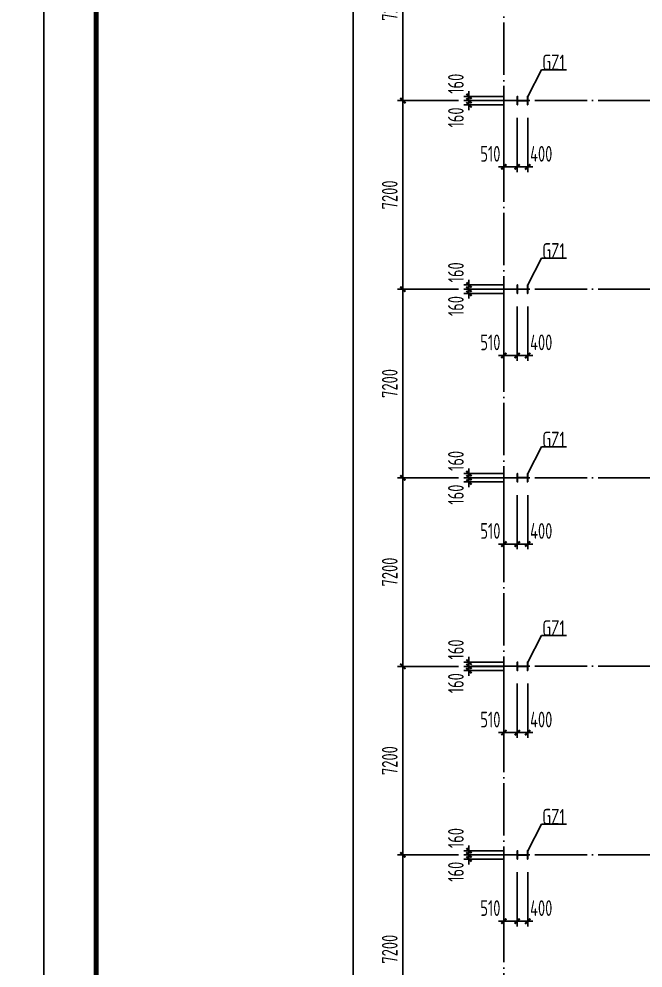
# Model space of a CAD drawing. Extents: x -32169 to 443031, y -120117 to 204739.
# Drawn here: x 131281 to 155121, y -83881 to -47646 of the extents above; entities that cross this region are included whole.
import ezdxf

# ---------------------------------------------------------------- set-up
doc = ezdxf.new("R2010")
doc.units = 0
doc.header["$LTSCALE"] = 1000
doc.linetypes.add('DOTE', pattern=[2.42, 2, -0.2, 0.02, -0.2])
doc.layers.get('0').update_dxf_attribs({"linetype": 'CONTINUOUS'})
doc.layers.get('Defpoints').update_dxf_attribs({"linetype": 'CONTINUOUS'})
for name, color, linetype in [('DIM', 3, 'CONTINUOUS'), ('DOTE', 1, 'CONTINUOUS'), ('PUB_TEXT', 7, 'CONTINUOUS'), ('PUB_TITLE', 3, 'CONTINUOUS'), ('钢柱', 2, 'CONTINUOUS')]:
    doc.layers.add(name, color=color, linetype=linetype)
doc.styles.add('TSSD_Dimension', font='Tssdeng.shx', dxfattribs={"width": 0.7, "bigfont": 'hztxt.shx'})
doc.styles.add('TSSD_Rein', font='Tssdeng.shx', dxfattribs={"width": 0.7, "bigfont": 'hztxt.shx'})
doc.dimstyles.new('TSSD_200_200', dxfattribs={"dimtxt": 600, "dimasz": 200, "dimexe": 200, "dimexo": 500, "dimgap": 200, "dimtad": 1, "dimdec": 0, "dimzin": 0, "dimdsep": 46, "dimtxsty": 'TSSD_Dimension', "dimblk": 'ARCHTICK', "dimblk1": 'ARCHTICK', "dimblk2": 'ARCHTICK', "dimcen": 0, "dimdle": 200, "dimclrt": 7, "dimadec": 0, "dimazin": 0, "dimtfac": 1, "dimtdec": 0, "dimtix": 1, "dimtmove": 2, "dimatfit": 3, "dimfxl": 1, "dimtolj": 1, "dimtzin": 0, "dimarcsym": 0})

# ---------------------------------------------------------------- blocks, each defined once
blk = doc.blocks.new('_ArchTick')
at = {"color": 0, "linetype": 'ByBlock', "const_width": 0.4}
blk.add_lwpolyline([(-0.5, -0.5), (0.5, 0.5)], dxfattribs=at)
blk = doc.blocks.new('*D500')
at = {"layer": 'Defpoints', "color": 0}
for p in [(145945, -72363), (148565, -72363), (148565, -79563)]:
    blk.add_point(p, dxfattribs=at)
at = {"layer": 'DIM', "color": 0, "lineweight": -2}
for p, q in [((148065, -72363), (145745, -72363)), ((145945, -79763), (145945, -72163)), ((148065, -79563), (145745, -79563))]:
    blk.add_line(p, q, dxfattribs=at)
at = {"layer": 'DIM', "color": 0, "lineweight": -2, "xscale": 200, "yscale": 200, "zscale": 200}
for p, rotation in [((145945, -72363), 90), ((145945, -79563), 270)]:
    blk.add_blockref('_ArchTick', p, dxfattribs=dict(at, rotation=rotation))
at = {"layer": 'DIM', "color": 7, "insert": (145445, -75963), "char_height": 600, "attachment_point": 5, "rotation": 90, "style": 'TSSD_Dimension'}
blk.add_mtext('\\A1;7200', dxfattribs=at)
blk = doc.blocks.new('*D501')
at = {"layer": 'Defpoints', "color": 0}
for p in [(145945, -65163), (148565, -65163), (148565, -72363)]:
    blk.add_point(p, dxfattribs=at)
at = {"layer": 'DIM', "color": 0, "lineweight": -2}
for p, q in [((148065, -65163), (145745, -65163)), ((145945, -72563), (145945, -64963)), ((148065, -72363), (145745, -72363))]:
    blk.add_line(p, q, dxfattribs=at)
at = {"layer": 'DIM', "color": 0, "lineweight": -2, "xscale": 200, "yscale": 200, "zscale": 200}
for p, rotation in [((145945, -65163), 90), ((145945, -72363), 270)]:
    blk.add_blockref('_ArchTick', p, dxfattribs=dict(at, rotation=rotation))
at = {"layer": 'DIM', "color": 7, "insert": (145445, -68763), "char_height": 600, "attachment_point": 5, "rotation": 90, "style": 'TSSD_Dimension'}
blk.add_mtext('\\A1;7200', dxfattribs=at)
blk = doc.blocks.new('*D502')
at = {"layer": 'Defpoints', "color": 0}
for p in [(145945, -57963), (148565, -57963), (148565, -65163)]:
    blk.add_point(p, dxfattribs=at)
at = {"layer": 'DIM', "color": 0, "lineweight": -2}
for p, q in [((148065, -57963), (145745, -57963)), ((145945, -65363), (145945, -57763)), ((148065, -65163), (145745, -65163))]:
    blk.add_line(p, q, dxfattribs=at)
at = {"layer": 'DIM', "color": 0, "lineweight": -2, "xscale": 200, "yscale": 200, "zscale": 200}
for p, rotation in [((145945, -57963), 90), ((145945, -65163), 270)]:
    blk.add_blockref('_ArchTick', p, dxfattribs=dict(at, rotation=rotation))
at = {"layer": 'DIM', "color": 7, "insert": (145445, -61563), "char_height": 600, "attachment_point": 5, "rotation": 90, "style": 'TSSD_Dimension'}
blk.add_mtext('\\A1;7200', dxfattribs=at)
blk = doc.blocks.new('*D503')
at = {"layer": 'Defpoints', "color": 0}
for p in [(145945, -50763), (148565, -50763), (148565, -57963)]:
    blk.add_point(p, dxfattribs=at)
at = {"layer": 'DIM', "color": 0, "lineweight": -2}
for p, q in [((145945, -58163), (145945, -50563)), ((148065, -50763), (145745, -50763)), ((148065, -57963), (145745, -57963))]:
    blk.add_line(p, q, dxfattribs=at)
at = {"layer": 'DIM', "color": 0, "lineweight": -2, "xscale": 200, "yscale": 200, "zscale": 200}
for p, rotation in [((145945, -50763), 90), ((145945, -57963), 270)]:
    blk.add_blockref('_ArchTick', p, dxfattribs=dict(at, rotation=rotation))
at = {"layer": 'DIM', "color": 7, "insert": (145445, -54363), "char_height": 600, "attachment_point": 5, "rotation": 90, "style": 'TSSD_Dimension'}
blk.add_mtext('\\A1;7200', dxfattribs=at)
blk = doc.blocks.new('*D504')
at = {"layer": 'Defpoints', "color": 0}
for p in [(145945, -43563), (148565, -43563), (148565, -50763)]:
    blk.add_point(p, dxfattribs=at)
at = {"layer": 'DIM', "color": 0, "lineweight": -2}
for p, q in [((145945, -50963), (145945, -43363)), ((148065, -43563), (145745, -43563)), ((148065, -50763), (145745, -50763))]:
    blk.add_line(p, q, dxfattribs=at)
at = {"layer": 'DIM', "color": 0, "lineweight": -2, "xscale": 200, "yscale": 200, "zscale": 200}
for p, rotation in [((145945, -43563), 90), ((145945, -50763), 270)]:
    blk.add_blockref('_ArchTick', p, dxfattribs=dict(at, rotation=rotation))
at = {"layer": 'DIM', "color": 7, "insert": (145445, -47163), "char_height": 600, "attachment_point": 5, "rotation": 90, "style": 'TSSD_Dimension'}
blk.add_mtext('\\A1;7200', dxfattribs=at)
blk = doc.blocks.new('*D490')
at = {"layer": 'Defpoints', "color": 0}
for p in [(144041, 14037), (147965, 14037), (147965, -93963)]:
    blk.add_point(p, dxfattribs=at)
at = {"layer": 'DIM', "color": 0, "lineweight": -2}
for p, q in [((144041, -94163), (144041, 14237)), ((147465, 14037), (143841, 14037)), ((147465, -93963), (143841, -93963))]:
    blk.add_line(p, q, dxfattribs=at)
at = {"layer": 'DIM', "color": 0, "lineweight": -2, "xscale": 200, "yscale": 200, "zscale": 200}
for p, rotation in [((144041, 14037), 90), ((144041, -93963), 270)]:
    blk.add_blockref('_ArchTick', p, dxfattribs=dict(at, rotation=rotation))
at = {"layer": 'DIM', "color": 7, "insert": (143541, -39963), "char_height": 600, "attachment_point": 5, "rotation": 90, "style": 'TSSD_Dimension'}
blk.add_mtext('\\A1;108000', dxfattribs=at)
blk = doc.blocks.new('*D491')
at = {"layer": 'Defpoints', "color": 0}
for p in [(145945, -79563), (148565, -79563), (148565, -86763)]:
    blk.add_point(p, dxfattribs=at)
at = {"layer": 'DIM', "color": 0, "lineweight": -2}
for p, q in [((148065, -79563), (145745, -79563)), ((145945, -86963), (145945, -79363)), ((148065, -86763), (145745, -86763))]:
    blk.add_line(p, q, dxfattribs=at)
at = {"layer": 'DIM', "color": 0, "lineweight": -2, "xscale": 200, "yscale": 200, "zscale": 200}
for p, rotation in [((145945, -79563), 90), ((145945, -86763), 270)]:
    blk.add_blockref('_ArchTick', p, dxfattribs=dict(at, rotation=rotation))
at = {"layer": 'DIM', "color": 7, "insert": (145445, -83163), "char_height": 600, "attachment_point": 5, "rotation": 90, "style": 'TSSD_Dimension'}
blk.add_mtext('\\A1;7200', dxfattribs=at)
blk = doc.blocks.new('*D695')
at = {"layer": 'Defpoints', "color": 0}
for p in [(149805, -79875), (150315, -79723), (150315, -82094)]:
    blk.add_point(p, dxfattribs=at)
at = {"layer": 'DIM', "color": 0, "lineweight": -2}
for p, q in [((149805, -80375), (149805, -82294)), ((150315, -80223), (150315, -82294)), ((149605, -82094), (150515, -82094))]:
    blk.add_line(p, q, dxfattribs=at)
at = {"layer": 'DIM', "color": 0, "lineweight": -2, "xscale": 200, "yscale": 200, "zscale": 200, "rotation": 180}
blk.add_blockref('_ArchTick', (149805, -82094), dxfattribs=at)
at = {"layer": 'DIM', "color": 0, "lineweight": -2, "xscale": 200, "yscale": 200, "zscale": 200}
blk.add_blockref('_ArchTick', (150315, -82094), dxfattribs=at)
at = {"layer": 'DIM', "color": 7, "insert": (149289, -81594), "char_height": 600, "attachment_point": 5, "style": 'TSSD_Dimension'}
blk.add_mtext('\\A1;510', dxfattribs=at)
blk = doc.blocks.new('*D696')
at = {"layer": 'Defpoints', "color": 0}
for p in [(150315, -79723), (150715, -79723), (150715, -82094)]:
    blk.add_point(p, dxfattribs=at)
at = {"layer": 'DIM', "color": 0, "lineweight": -2}
for p, q in [((150315, -80223), (150315, -82294)), ((150715, -80223), (150715, -82294)), ((150115, -82094), (150915, -82094))]:
    blk.add_line(p, q, dxfattribs=at)
at = {"layer": 'DIM', "color": 0, "lineweight": -2, "xscale": 200, "yscale": 200, "zscale": 200, "rotation": 180}
blk.add_blockref('_ArchTick', (150315, -82094), dxfattribs=at)
at = {"layer": 'DIM', "color": 0, "lineweight": -2, "xscale": 200, "yscale": 200, "zscale": 200}
blk.add_blockref('_ArchTick', (150715, -82094), dxfattribs=at)
at = {"layer": 'DIM', "color": 7, "insert": (151231, -81594), "char_height": 600, "attachment_point": 5, "style": 'TSSD_Dimension'}
blk.add_mtext('\\A1;400', dxfattribs=at)
blk = doc.blocks.new('*D710')
at = {"layer": 'Defpoints', "color": 0}
for p in [(148471, -79563), (150315, -79563), (150315, -79723)]:
    blk.add_point(p, dxfattribs=at)
at = {"layer": 'DIM', "color": 0, "lineweight": -2}
for p, q in [((149815, -79563), (148271, -79563)), ((148471, -79563), (148471, -79363)), ((148471, -79723), (148471, -79563)), ((149815, -79723), (148271, -79723)), ((148471, -79723), (148471, -79923))]:
    blk.add_line(p, q, dxfattribs=at)
at = {"layer": 'DIM', "color": 0, "lineweight": -2, "xscale": 200, "yscale": 200, "zscale": 200}
for p, rotation in [((148471, -79563), 270), ((148471, -79723), 90)]:
    blk.add_blockref('_ArchTick', p, dxfattribs=dict(at, rotation=rotation))
at = {"layer": 'DIM', "color": 7, "insert": (147971, -80206), "char_height": 600, "attachment_point": 5, "rotation": 90, "style": 'TSSD_Dimension'}
blk.add_mtext('\\A1;160', dxfattribs=at)
blk = doc.blocks.new('*D703')
at = {"layer": 'Defpoints', "color": 0}
for p in [(148471, -79403), (150315, -79403), (150315, -79563)]:
    blk.add_point(p, dxfattribs=at)
at = {"layer": 'DIM', "color": 0, "lineweight": -2}
for p, q in [((148471, -79403), (148471, -79203)), ((149815, -79403), (148271, -79403)), ((149815, -79563), (148271, -79563)), ((148471, -79563), (148471, -79403)), ((148471, -79563), (148471, -79763))]:
    blk.add_line(p, q, dxfattribs=at)
at = {"layer": 'DIM', "color": 0, "lineweight": -2, "xscale": 200, "yscale": 200, "zscale": 200}
for p, rotation in [((148471, -79403), 270), ((148471, -79563), 90)]:
    blk.add_blockref('_ArchTick', p, dxfattribs=dict(at, rotation=rotation))
at = {"layer": 'DIM', "color": 7, "insert": (147971, -78919), "char_height": 600, "attachment_point": 5, "rotation": 90, "style": 'TSSD_Dimension'}
blk.add_mtext('\\A1;160', dxfattribs=at)
blk = doc.blocks.new('*D711')
at = {"layer": 'Defpoints', "color": 0}
for p in [(149805, -72675), (150315, -72523), (150315, -74894)]:
    blk.add_point(p, dxfattribs=at)
at = {"layer": 'DIM', "color": 0, "lineweight": -2}
for p, q in [((149805, -73175), (149805, -75094)), ((150315, -73023), (150315, -75094)), ((149605, -74894), (150515, -74894))]:
    blk.add_line(p, q, dxfattribs=at)
at = {"layer": 'DIM', "color": 0, "lineweight": -2, "xscale": 200, "yscale": 200, "zscale": 200, "rotation": 180}
blk.add_blockref('_ArchTick', (149805, -74894), dxfattribs=at)
at = {"layer": 'DIM', "color": 0, "lineweight": -2, "xscale": 200, "yscale": 200, "zscale": 200}
blk.add_blockref('_ArchTick', (150315, -74894), dxfattribs=at)
at = {"layer": 'DIM', "color": 7, "insert": (149289, -74394), "char_height": 600, "attachment_point": 5, "style": 'TSSD_Dimension'}
blk.add_mtext('\\A1;510', dxfattribs=at)
blk = doc.blocks.new('*D712')
at = {"layer": 'Defpoints', "color": 0}
for p in [(150315, -72523), (150715, -72523), (150715, -74894)]:
    blk.add_point(p, dxfattribs=at)
at = {"layer": 'DIM', "color": 0, "lineweight": -2}
for p, q in [((150315, -73023), (150315, -75094)), ((150715, -73023), (150715, -75094)), ((150115, -74894), (150915, -74894))]:
    blk.add_line(p, q, dxfattribs=at)
at = {"layer": 'DIM', "color": 0, "lineweight": -2, "xscale": 200, "yscale": 200, "zscale": 200, "rotation": 180}
blk.add_blockref('_ArchTick', (150315, -74894), dxfattribs=at)
at = {"layer": 'DIM', "color": 0, "lineweight": -2, "xscale": 200, "yscale": 200, "zscale": 200}
blk.add_blockref('_ArchTick', (150715, -74894), dxfattribs=at)
at = {"layer": 'DIM', "color": 7, "insert": (151231, -74394), "char_height": 600, "attachment_point": 5, "style": 'TSSD_Dimension'}
blk.add_mtext('\\A1;400', dxfattribs=at)
blk = doc.blocks.new('*D726')
at = {"layer": 'Defpoints', "color": 0}
for p in [(148471, -72363), (150315, -72363), (150315, -72523)]:
    blk.add_point(p, dxfattribs=at)
at = {"layer": 'DIM', "color": 0, "lineweight": -2}
for p, q in [((149815, -72363), (148271, -72363)), ((148471, -72363), (148471, -72163)), ((148471, -72523), (148471, -72363)), ((149815, -72523), (148271, -72523)), ((148471, -72523), (148471, -72723))]:
    blk.add_line(p, q, dxfattribs=at)
at = {"layer": 'DIM', "color": 0, "lineweight": -2, "xscale": 200, "yscale": 200, "zscale": 200}
for p, rotation in [((148471, -72363), 270), ((148471, -72523), 90)]:
    blk.add_blockref('_ArchTick', p, dxfattribs=dict(at, rotation=rotation))
at = {"layer": 'DIM', "color": 7, "insert": (147971, -73006), "char_height": 600, "attachment_point": 5, "rotation": 90, "style": 'TSSD_Dimension'}
blk.add_mtext('\\A1;160', dxfattribs=at)
blk = doc.blocks.new('*D719')
at = {"layer": 'Defpoints', "color": 0}
for p in [(148471, -72203), (150315, -72203), (150315, -72363)]:
    blk.add_point(p, dxfattribs=at)
at = {"layer": 'DIM', "color": 0, "lineweight": -2}
for p, q in [((148471, -72203), (148471, -72003)), ((149815, -72203), (148271, -72203)), ((149815, -72363), (148271, -72363)), ((148471, -72363), (148471, -72203)), ((148471, -72363), (148471, -72563))]:
    blk.add_line(p, q, dxfattribs=at)
at = {"layer": 'DIM', "color": 0, "lineweight": -2, "xscale": 200, "yscale": 200, "zscale": 200}
for p, rotation in [((148471, -72203), 270), ((148471, -72363), 90)]:
    blk.add_blockref('_ArchTick', p, dxfattribs=dict(at, rotation=rotation))
at = {"layer": 'DIM', "color": 7, "insert": (147971, -71719), "char_height": 600, "attachment_point": 5, "rotation": 90, "style": 'TSSD_Dimension'}
blk.add_mtext('\\A1;160', dxfattribs=at)
blk = doc.blocks.new('*D727')
at = {"layer": 'Defpoints', "color": 0}
for p in [(149805, -65475), (150315, -65323), (150315, -67694)]:
    blk.add_point(p, dxfattribs=at)
at = {"layer": 'DIM', "color": 0, "lineweight": -2}
for p, q in [((150315, -65823), (150315, -67894)), ((149805, -65975), (149805, -67894)), ((149605, -67694), (150515, -67694))]:
    blk.add_line(p, q, dxfattribs=at)
at = {"layer": 'DIM', "color": 0, "lineweight": -2, "xscale": 200, "yscale": 200, "zscale": 200, "rotation": 180}
blk.add_blockref('_ArchTick', (149805, -67694), dxfattribs=at)
at = {"layer": 'DIM', "color": 0, "lineweight": -2, "xscale": 200, "yscale": 200, "zscale": 200}
blk.add_blockref('_ArchTick', (150315, -67694), dxfattribs=at)
at = {"layer": 'DIM', "color": 7, "insert": (149289, -67194), "char_height": 600, "attachment_point": 5, "style": 'TSSD_Dimension'}
blk.add_mtext('\\A1;510', dxfattribs=at)
blk = doc.blocks.new('*D728')
at = {"layer": 'Defpoints', "color": 0}
for p in [(150315, -65323), (150715, -65323), (150715, -67694)]:
    blk.add_point(p, dxfattribs=at)
at = {"layer": 'DIM', "color": 0, "lineweight": -2}
for p, q in [((150315, -65823), (150315, -67894)), ((150715, -65823), (150715, -67894)), ((150115, -67694), (150915, -67694))]:
    blk.add_line(p, q, dxfattribs=at)
at = {"layer": 'DIM', "color": 0, "lineweight": -2, "xscale": 200, "yscale": 200, "zscale": 200, "rotation": 180}
blk.add_blockref('_ArchTick', (150315, -67694), dxfattribs=at)
at = {"layer": 'DIM', "color": 0, "lineweight": -2, "xscale": 200, "yscale": 200, "zscale": 200}
blk.add_blockref('_ArchTick', (150715, -67694), dxfattribs=at)
at = {"layer": 'DIM', "color": 7, "insert": (151231, -67194), "char_height": 600, "attachment_point": 5, "style": 'TSSD_Dimension'}
blk.add_mtext('\\A1;400', dxfattribs=at)
blk = doc.blocks.new('*D742')
at = {"layer": 'Defpoints', "color": 0}
for p in [(148471, -65163), (150315, -65163), (150315, -65323)]:
    blk.add_point(p, dxfattribs=at)
at = {"layer": 'DIM', "color": 0, "lineweight": -2}
for p, q in [((149815, -65163), (148271, -65163)), ((148471, -65163), (148471, -64963)), ((148471, -65323), (148471, -65163)), ((149815, -65323), (148271, -65323)), ((148471, -65323), (148471, -65523))]:
    blk.add_line(p, q, dxfattribs=at)
at = {"layer": 'DIM', "color": 0, "lineweight": -2, "xscale": 200, "yscale": 200, "zscale": 200}
for p, rotation in [((148471, -65163), 270), ((148471, -65323), 90)]:
    blk.add_blockref('_ArchTick', p, dxfattribs=dict(at, rotation=rotation))
at = {"layer": 'DIM', "color": 7, "insert": (147971, -65806), "char_height": 600, "attachment_point": 5, "rotation": 90, "style": 'TSSD_Dimension'}
blk.add_mtext('\\A1;160', dxfattribs=at)
blk = doc.blocks.new('*D735')
at = {"layer": 'Defpoints', "color": 0}
for p in [(148471, -65003), (150315, -65003), (150315, -65163)]:
    blk.add_point(p, dxfattribs=at)
at = {"layer": 'DIM', "color": 0, "lineweight": -2}
for p, q in [((148471, -65003), (148471, -64803)), ((149815, -65003), (148271, -65003)), ((149815, -65163), (148271, -65163)), ((148471, -65163), (148471, -65003)), ((148471, -65163), (148471, -65363))]:
    blk.add_line(p, q, dxfattribs=at)
at = {"layer": 'DIM', "color": 0, "lineweight": -2, "xscale": 200, "yscale": 200, "zscale": 200}
for p, rotation in [((148471, -65003), 270), ((148471, -65163), 90)]:
    blk.add_blockref('_ArchTick', p, dxfattribs=dict(at, rotation=rotation))
at = {"layer": 'DIM', "color": 7, "insert": (147971, -64519), "char_height": 600, "attachment_point": 5, "rotation": 90, "style": 'TSSD_Dimension'}
blk.add_mtext('\\A1;160', dxfattribs=at)
blk = doc.blocks.new('*D743')
at = {"layer": 'Defpoints', "color": 0}
for p in [(149805, -58275), (150315, -58123), (150315, -60494)]:
    blk.add_point(p, dxfattribs=at)
at = {"layer": 'DIM', "color": 0, "lineweight": -2}
for p, q in [((150315, -58623), (150315, -60694)), ((149805, -58775), (149805, -60694)), ((149605, -60494), (150515, -60494))]:
    blk.add_line(p, q, dxfattribs=at)
at = {"layer": 'DIM', "color": 0, "lineweight": -2, "xscale": 200, "yscale": 200, "zscale": 200, "rotation": 180}
blk.add_blockref('_ArchTick', (149805, -60494), dxfattribs=at)
at = {"layer": 'DIM', "color": 0, "lineweight": -2, "xscale": 200, "yscale": 200, "zscale": 200}
blk.add_blockref('_ArchTick', (150315, -60494), dxfattribs=at)
at = {"layer": 'DIM', "color": 7, "insert": (149289, -59994), "char_height": 600, "attachment_point": 5, "style": 'TSSD_Dimension'}
blk.add_mtext('\\A1;510', dxfattribs=at)
blk = doc.blocks.new('*D744')
at = {"layer": 'Defpoints', "color": 0}
for p in [(150315, -58123), (150715, -58123), (150715, -60494)]:
    blk.add_point(p, dxfattribs=at)
at = {"layer": 'DIM', "color": 0, "lineweight": -2}
for p, q in [((150315, -58623), (150315, -60694)), ((150715, -58623), (150715, -60694)), ((150115, -60494), (150915, -60494))]:
    blk.add_line(p, q, dxfattribs=at)
at = {"layer": 'DIM', "color": 0, "lineweight": -2, "xscale": 200, "yscale": 200, "zscale": 200, "rotation": 180}
blk.add_blockref('_ArchTick', (150315, -60494), dxfattribs=at)
at = {"layer": 'DIM', "color": 0, "lineweight": -2, "xscale": 200, "yscale": 200, "zscale": 200}
blk.add_blockref('_ArchTick', (150715, -60494), dxfattribs=at)
at = {"layer": 'DIM', "color": 7, "insert": (151231, -59994), "char_height": 600, "attachment_point": 5, "style": 'TSSD_Dimension'}
blk.add_mtext('\\A1;400', dxfattribs=at)
blk = doc.blocks.new('*D758')
at = {"layer": 'Defpoints', "color": 0}
for p in [(148471, -57963), (150315, -57963), (150315, -58123)]:
    blk.add_point(p, dxfattribs=at)
at = {"layer": 'DIM', "color": 0, "lineweight": -2}
for p, q in [((149815, -57963), (148271, -57963)), ((148471, -57963), (148471, -57763)), ((148471, -58123), (148471, -57963)), ((149815, -58123), (148271, -58123)), ((148471, -58123), (148471, -58323))]:
    blk.add_line(p, q, dxfattribs=at)
at = {"layer": 'DIM', "color": 0, "lineweight": -2, "xscale": 200, "yscale": 200, "zscale": 200}
for p, rotation in [((148471, -57963), 270), ((148471, -58123), 90)]:
    blk.add_blockref('_ArchTick', p, dxfattribs=dict(at, rotation=rotation))
at = {"layer": 'DIM', "color": 7, "insert": (147971, -58606), "char_height": 600, "attachment_point": 5, "rotation": 90, "style": 'TSSD_Dimension'}
blk.add_mtext('\\A1;160', dxfattribs=at)
blk = doc.blocks.new('*D751')
at = {"layer": 'Defpoints', "color": 0}
for p in [(148471, -57803), (150315, -57803), (150315, -57963)]:
    blk.add_point(p, dxfattribs=at)
at = {"layer": 'DIM', "color": 0, "lineweight": -2}
for p, q in [((148471, -57803), (148471, -57603)), ((149815, -57803), (148271, -57803)), ((149815, -57963), (148271, -57963)), ((148471, -57963), (148471, -57803)), ((148471, -57963), (148471, -58163))]:
    blk.add_line(p, q, dxfattribs=at)
at = {"layer": 'DIM', "color": 0, "lineweight": -2, "xscale": 200, "yscale": 200, "zscale": 200}
for p, rotation in [((148471, -57803), 270), ((148471, -57963), 90)]:
    blk.add_blockref('_ArchTick', p, dxfattribs=dict(at, rotation=rotation))
at = {"layer": 'DIM', "color": 7, "insert": (147971, -57319), "char_height": 600, "attachment_point": 5, "rotation": 90, "style": 'TSSD_Dimension'}
blk.add_mtext('\\A1;160', dxfattribs=at)
blk = doc.blocks.new('*D759')
at = {"layer": 'Defpoints', "color": 0}
for p in [(149805, -51075), (150315, -50923), (150315, -53294)]:
    blk.add_point(p, dxfattribs=at)
at = {"layer": 'DIM', "color": 0, "lineweight": -2}
for p, q in [((150315, -51423), (150315, -53494)), ((149805, -51575), (149805, -53494)), ((149605, -53294), (150515, -53294))]:
    blk.add_line(p, q, dxfattribs=at)
at = {"layer": 'DIM', "color": 0, "lineweight": -2, "xscale": 200, "yscale": 200, "zscale": 200, "rotation": 180}
blk.add_blockref('_ArchTick', (149805, -53294), dxfattribs=at)
at = {"layer": 'DIM', "color": 0, "lineweight": -2, "xscale": 200, "yscale": 200, "zscale": 200}
blk.add_blockref('_ArchTick', (150315, -53294), dxfattribs=at)
at = {"layer": 'DIM', "color": 7, "insert": (149289, -52794), "char_height": 600, "attachment_point": 5, "style": 'TSSD_Dimension'}
blk.add_mtext('\\A1;510', dxfattribs=at)
blk = doc.blocks.new('*D760')
at = {"layer": 'Defpoints', "color": 0}
for p in [(150315, -50923), (150715, -50923), (150715, -53294)]:
    blk.add_point(p, dxfattribs=at)
at = {"layer": 'DIM', "color": 0, "lineweight": -2}
for p, q in [((150315, -51423), (150315, -53494)), ((150715, -51423), (150715, -53494)), ((150115, -53294), (150915, -53294))]:
    blk.add_line(p, q, dxfattribs=at)
at = {"layer": 'DIM', "color": 0, "lineweight": -2, "xscale": 200, "yscale": 200, "zscale": 200, "rotation": 180}
blk.add_blockref('_ArchTick', (150315, -53294), dxfattribs=at)
at = {"layer": 'DIM', "color": 0, "lineweight": -2, "xscale": 200, "yscale": 200, "zscale": 200}
blk.add_blockref('_ArchTick', (150715, -53294), dxfattribs=at)
at = {"layer": 'DIM', "color": 7, "insert": (151231, -52794), "char_height": 600, "attachment_point": 5, "style": 'TSSD_Dimension'}
blk.add_mtext('\\A1;400', dxfattribs=at)
blk = doc.blocks.new('*D774')
at = {"layer": 'Defpoints', "color": 0}
for p in [(148471, -50763), (150315, -50763), (150315, -50923)]:
    blk.add_point(p, dxfattribs=at)
at = {"layer": 'DIM', "color": 0, "lineweight": -2}
for p, q in [((148471, -50763), (148471, -50563)), ((149815, -50763), (148271, -50763)), ((149815, -50923), (148271, -50923)), ((148471, -50923), (148471, -50763)), ((148471, -50923), (148471, -51123))]:
    blk.add_line(p, q, dxfattribs=at)
at = {"layer": 'DIM', "color": 0, "lineweight": -2, "xscale": 200, "yscale": 200, "zscale": 200}
for p, rotation in [((148471, -50763), 270), ((148471, -50923), 90)]:
    blk.add_blockref('_ArchTick', p, dxfattribs=dict(at, rotation=rotation))
at = {"layer": 'DIM', "color": 7, "insert": (147971, -51406), "char_height": 600, "attachment_point": 5, "rotation": 90, "style": 'TSSD_Dimension'}
blk.add_mtext('\\A1;160', dxfattribs=at)
blk = doc.blocks.new('*D767')
at = {"layer": 'Defpoints', "color": 0}
for p in [(148471, -50603), (150315, -50603), (150315, -50763)]:
    blk.add_point(p, dxfattribs=at)
at = {"layer": 'DIM', "color": 0, "lineweight": -2}
for p, q in [((149815, -50603), (148271, -50603)), ((148471, -50603), (148471, -50403)), ((148471, -50763), (148471, -50603)), ((149815, -50763), (148271, -50763)), ((148471, -50763), (148471, -50963))]:
    blk.add_line(p, q, dxfattribs=at)
at = {"layer": 'DIM', "color": 0, "lineweight": -2, "xscale": 200, "yscale": 200, "zscale": 200}
for p, rotation in [((148471, -50603), 270), ((148471, -50763), 90)]:
    blk.add_blockref('_ArchTick', p, dxfattribs=dict(at, rotation=rotation))
at = {"layer": 'DIM', "color": 7, "insert": (147971, -50119), "char_height": 600, "attachment_point": 5, "rotation": 90, "style": 'TSSD_Dimension'}
blk.add_mtext('\\A1;160', dxfattribs=at)

msp = doc.modelspace()

# ---------------------------------------------------------------- linework, layer by layer
at = {"layer": 'DOTE', "linetype": 'DOTE'}
for p, q in [((149805.24457, -95762.90283), (149805.24457, 15277.3647)), ((148565.24457, -50762.6353), (177469.06221, -50762.6353)), ((148565.24457, -57962.6353), (177469.06221, -57962.6353)), ((148565.24457, -65162.6353), (177469.06221, -65162.6353)), ((148565.24457, -72362.6353), (177469.06221, -72362.6353)), ((148565.24457, -79562.6353), (177669.06221, -79562.6353))]:
    msp.add_line(p, q, dxfattribs=at)
at = {"layer": 'PUB_TEXT'}
for p, q in [((151242.96392, -49582.79642), (150715.24457, -50602.6353)), ((151242.96392, -49582.79642), (152196.94313, -49582.79642)), ((151242.96392, -56782.79642), (150715.24457, -57802.6353)), ((151242.96392, -56782.79642), (152196.94313, -56782.79642)), ((151242.96392, -63982.79642), (150715.24457, -65002.6353)), ((151242.96392, -63982.79642), (152196.94313, -63982.79642)), ((151242.96392, -71182.79642), (150715.24457, -72202.6353)), ((151242.96392, -71182.79642), (152196.94313, -71182.79642)), ((151242.96392, -78382.79642), (150715.24457, -79402.6353)), ((151242.96392, -78382.79642), (152196.94313, -78382.79642))]:
    msp.add_line(p, q, dxfattribs=at)
at = {"layer": 'PUB_TITLE'}
for points in [[(48230.54765, -120116.90179), (132230.54765, -120116.90179), (132230.54765, 28483.09821), (48230.54765, 28483.09821)], [(132230.54765, -120116.90179), (216230.54765, -120116.90179), (216230.54765, 28483.09821), (132230.54765, 28483.09821)]]:
    msp.add_lwpolyline(points, close=True, dxfattribs=at)
at = {"layer": 'PUB_TITLE', "const_width": 200}
msp.add_lwpolyline([(134230.54765, -118116.90179), (214230.54765, -118116.90179), (214230.54765, 23483.09821), (134230.54765, 23483.09821)], close=True, dxfattribs=at)
at = {"layer": '钢柱'}
for points in [[(150715.24457, -50922.6353), (150715.24457, -50602.6353), (150701.24457, -50602.6353), (150701.24457, -50758.6353), (150329.24457, -50758.6353), (150329.24457, -50602.6353), (150315.24457, -50602.6353), (150315.24457, -50922.6353), (150329.24457, -50922.6353), (150329.24457, -50766.6353), (150701.24457, -50766.6353), (150701.24457, -50922.6353)], [(150715.24457, -58122.6353), (150715.24457, -57802.6353), (150701.24457, -57802.6353), (150701.24457, -57958.6353), (150329.24457, -57958.6353), (150329.24457, -57802.6353), (150315.24457, -57802.6353), (150315.24457, -58122.6353), (150329.24457, -58122.6353), (150329.24457, -57966.6353), (150701.24457, -57966.6353), (150701.24457, -58122.6353)], [(150715.24457, -65322.6353), (150715.24457, -65002.6353), (150701.24457, -65002.6353), (150701.24457, -65158.6353), (150329.24457, -65158.6353), (150329.24457, -65002.6353), (150315.24457, -65002.6353), (150315.24457, -65322.6353), (150329.24457, -65322.6353), (150329.24457, -65166.6353), (150701.24457, -65166.6353), (150701.24457, -65322.6353)], [(150715.24457, -72522.6353), (150715.24457, -72202.6353), (150701.24457, -72202.6353), (150701.24457, -72358.6353), (150329.24457, -72358.6353), (150329.24457, -72202.6353), (150315.24457, -72202.6353), (150315.24457, -72522.6353), (150329.24457, -72522.6353), (150329.24457, -72366.6353), (150701.24457, -72366.6353), (150701.24457, -72522.6353)], [(150715.24457, -79722.6353), (150715.24457, -79402.6353), (150701.24457, -79402.6353), (150701.24457, -79558.6353), (150329.24457, -79558.6353), (150329.24457, -79402.6353), (150315.24457, -79402.6353), (150315.24457, -79722.6353), (150329.24457, -79722.6353), (150329.24457, -79566.6353), (150701.24457, -79566.6353), (150701.24457, -79722.6353)]]:
    msp.add_lwpolyline(points, close=True, dxfattribs=at)

# ---------------------------------------------------------------- texts
at = {"layer": 'PUB_TEXT', "style": 'TSSD_Rein', "width": 0.7}
for p in [(151273.02101, -49604.60692, 292.0163), (151273.02101, -56804.60692, 292.0163), (151273.02101, -64004.60692, 292.0163), (151273.02101, -71204.60692, 292.0163), (151273.02101, -78404.60692, 292.0163)]:
    msp.add_text('GZ1', height=600, dxfattribs=at).set_placement(p)

# ---------------------------------------------------------------- dimensions: what is measured, and where the dimension line sits
at = {"layer": 'DIM'}
dim = msp.add_linear_dim(base=(144041.16625, 14037.3647), p1=(147965.24457, -93962.6353), p2=(147965.24457, 14037.3647), angle=90, dimstyle='TSSD_200_200', dxfattribs=at)
dim.commit()
dim.dimension.update_dxf_attribs({"geometry": '*D490', "text_midpoint": (143541.16625, -39962.6353)})
for p1, p2, picture, middle in [((148565.24457, -50762.6353), (148565.24457, -43562.6353), '*D504', (145445.21334, -47162.6353)), ((148565.24457, -57962.6353), (148565.24457, -50762.6353), '*D503', (145445.21334, -54362.6353)), ((148565.24457, -65162.6353), (148565.24457, -57962.6353), '*D502', (145445.21334, -61562.6353)), ((148565.24457, -72362.6353), (148565.24457, -65162.6353), '*D501', (145445.21334, -68762.6353)), ((148565.24457, -79562.6353), (148565.24457, -72362.6353), '*D500', (145445.21334, -75962.6353)), ((148565.24457, -86762.6353), (148565.24457, -79562.6353), '*D491', (145445.21334, -83162.6353))]:
    dim = msp.add_aligned_dim(p1=p1, p2=p2, distance=2620.03123, dimstyle='TSSD_200_200', dxfattribs=at)
    dim.commit()
    dim.dimension.update_dxf_attribs({"geometry": picture, "text_midpoint": middle})
for base, p1, p2, picture, middle in [((148470.98666, -50602.6353), (150315.24457, -50762.6353), (150315.24457, -50602.6353), '*D767', (147970.98666, -50118.78915)), ((148470.98666, -50762.6353), (150315.24457, -50922.6353), (150315.24457, -50762.6353), '*D774', (147970.98666, -51406.48145)), ((148470.98666, -57802.6353), (150315.24457, -57962.6353), (150315.24457, -57802.6353), '*D751', (147970.98666, -57318.78915)), ((148470.98666, -57962.6353), (150315.24457, -58122.6353), (150315.24457, -57962.6353), '*D758', (147970.98666, -58606.48145)), ((148470.98666, -65002.6353), (150315.24457, -65162.6353), (150315.24457, -65002.6353), '*D735', (147970.98666, -64518.78915)), ((148470.98666, -65162.6353), (150315.24457, -65322.6353), (150315.24457, -65162.6353), '*D742', (147970.98666, -65806.48145)), ((148470.98666, -72202.6353), (150315.24457, -72362.6353), (150315.24457, -72202.6353), '*D719', (147970.98666, -71718.78915)), ((148470.98666, -72362.6353), (150315.24457, -72522.6353), (150315.24457, -72362.6353), '*D726', (147970.98666, -73006.48145)), ((148470.98666, -79402.6353), (150315.24457, -79562.6353), (150315.24457, -79402.6353), '*D703', (147970.98666, -78918.78915)), ((148470.98666, -79562.6353), (150315.24457, -79722.6353), (150315.24457, -79562.6353), '*D710', (147970.98666, -80206.48145))]:
    dim = msp.add_linear_dim(base=base, p1=p1, p2=p2, angle=90, dimstyle='TSSD_200_200', dxfattribs=at)
    dim.commit()
    dim.dimension.update_dxf_attribs({"geometry": picture, "text_midpoint": middle, "dimtype": 160})
for base, p1, p2, picture, middle in [((150315.24457, -53293.9362), (149805.24457, -51075.37709), (150315.24457, -50922.6353), '*D759', (149289.09073, -52793.9362)), ((150715.24457, -53293.9362), (150315.24457, -50922.6353), (150715.24457, -50922.6353), '*D760', (151231.39842, -52793.9362)), ((150315.24457, -60493.9362), (149805.24457, -58275.37709), (150315.24457, -58122.6353), '*D743', (149289.09073, -59993.9362)), ((150715.24457, -60493.9362), (150315.24457, -58122.6353), (150715.24457, -58122.6353), '*D744', (151231.39842, -59993.9362)), ((150315.24457, -67693.9362), (149805.24457, -65475.37709), (150315.24457, -65322.6353), '*D727', (149289.09073, -67193.9362)), ((150715.24457, -67693.9362), (150315.24457, -65322.6353), (150715.24457, -65322.6353), '*D728', (151231.39842, -67193.9362)), ((150315.24457, -74893.9362), (149805.24457, -72675.37709), (150315.24457, -72522.6353), '*D711', (149289.09073, -74393.9362)), ((150715.24457, -74893.9362), (150315.24457, -72522.6353), (150715.24457, -72522.6353), '*D712', (151231.39842, -74393.9362)), ((150315.24457, -82093.9362), (149805.24457, -79875.37709), (150315.24457, -79722.6353), '*D695', (149289.09073, -81593.9362)), ((150715.24457, -82093.9362), (150315.24457, -79722.6353), (150715.24457, -79722.6353), '*D696', (151231.39842, -81593.9362))]:
    dim = msp.add_linear_dim(base=base, p1=p1, p2=p2, dimstyle='TSSD_200_200', dxfattribs=at)
    dim.commit()
    dim.dimension.update_dxf_attribs({"geometry": picture, "text_midpoint": middle, "dimtype": 160})

doc.saveas('drawing.dxf')
